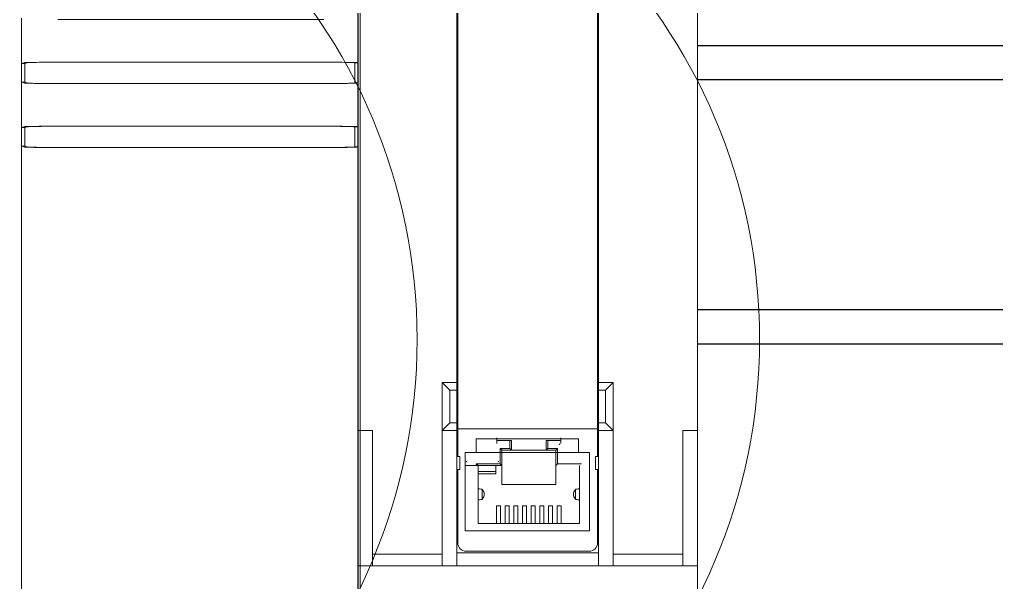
# Model space of a CAD drawing. Header units: millimetres. Extents: x -6000 to 26000, y -6000 to 26000.
# Drawn here: x 113.58 to 129.5, y -2330.1 to -2320.92 of the extents above; entities that cross this region are included whole.
import ezdxf

# ---------------------------------------------------------------- set-up
doc = ezdxf.new("R2010")
doc.units = ezdxf.units.MM
doc.header["$MEASUREMENT"] = 0
doc.layers.add('Чертеж и Рисунок_Ном._пера__21', color=7, linetype='Continuous', lineweight=30)
doc.layers.add('Чертеж и Рисунок_Ном._пера__7', color=7, linetype='Continuous', lineweight=15)

msp = doc.modelspace()

# ---------------------------------------------------------------- linework, layer by layer
at = {"layer": 'Чертеж и Рисунок_Ном._пера__21', "color": 7, "linetype": 'Continuous', "lineweight": 30}
for p, q in [((124.631, -2321.342), (153.812, -2321.342)), ((124.631, -2321.899), (153.812, -2321.899)), ((153.812, -2325.655), (124.631, -2325.655)), ((153.812, -2326.212), (124.631, -2326.212))]:
    msp.add_line(p, q, dxfattribs=at)
at = {"layer": 'Чертеж и Рисунок_Ном._пера__7', "color": 7, "linetype": 'Continuous', "lineweight": 15}
for p, q in [((119.132, -2318.069), (119.132, -2334.502)), ((119.102, -2318.41), (119.102, -2334.297)), ((120.722, -2319.506), (120.722, -2328.048)), ((123.003, -2328.048), (123.003, -2319.506)), ((119.094, -2319.93), (119.094, -2327.624)), ((124.631, -2327.624), (124.631, -2319.93)), ((120.708, -2320.716), (120.708, -2326.838)), ((123.017, -2323.309), (123.017, -2320.716)), ((113.609, -2320.899), (113.609, -2321.638)), ((118.538, -2320.921), (114.203, -2320.921)), ((119.094, -2321.626), (119.094, -2320.912)), ((113.609, -2321.638), (113.647, -2321.626)), ((113.609, -2321.638), (113.665, -2321.638)), ((113.609, -2321.942), (113.609, -2321.638)), ((113.703, -2321.626), (113.665, -2321.638)), ((113.665, -2321.638), (113.665, -2321.942)), ((114.203, -2321.616), (118.538, -2321.616)), ((118.538, -2321.617), (114.203, -2321.617)), ((119.044, -2321.628), (119.038, -2321.626)), ((119.044, -2321.953), (119.044, -2321.628)), ((113.609, -2321.942), (113.609, -2322.682)), ((113.609, -2321.942), (113.665, -2321.942)), ((113.647, -2321.955), (113.609, -2321.942)), ((113.703, -2321.955), (113.665, -2321.942)), ((118.538, -2321.963), (114.203, -2321.963)), ((118.538, -2321.964), (114.203, -2321.964)), ((119.044, -2321.953), (119.038, -2321.955)), ((119.094, -2322.669), (119.094, -2321.955)), ((113.609, -2322.682), (113.647, -2322.669)), ((113.609, -2322.682), (113.665, -2322.682)), ((113.609, -2322.986), (113.609, -2322.682)), ((113.703, -2322.669), (113.665, -2322.682)), ((113.665, -2322.682), (113.665, -2322.986)), ((114.203, -2322.66), (118.538, -2322.66)), ((118.538, -2322.661), (114.203, -2322.661)), ((119.044, -2322.671), (119.038, -2322.669)), ((119.044, -2322.996), (119.044, -2322.671)), ((113.609, -2322.986), (113.665, -2322.986)), ((113.609, -2322.986), (113.609, -2332.072)), ((113.647, -2322.998), (113.609, -2322.986)), ((113.703, -2322.998), (113.665, -2322.986)), ((118.538, -2323.007), (114.203, -2323.007)), ((118.538, -2323.008), (114.203, -2323.008)), ((119.044, -2322.996), (119.038, -2322.998)), ((119.094, -2334.339), (119.094, -2322.998)), ((123.003, -2323.309), (123.017, -2323.309)), ((123.017, -2326.401), (123.017, -2323.309)), ((123.017, -2326.401), (123.003, -2326.401)), ((123.017, -2326.838), (123.017, -2326.401)), ((120.471, -2326.838), (120.596, -2326.963)), ((120.471, -2326.838), (120.708, -2326.838)), ((120.471, -2327.624), (120.471, -2326.838)), ((120.596, -2326.963), (120.708, -2326.963)), ((120.596, -2326.963), (120.596, -2327.499)), ((120.708, -2326.963), (120.708, -2326.838)), ((120.708, -2326.963), (120.708, -2326.96)), ((120.722, -2326.96), (120.708, -2326.96)), ((120.708, -2327.499), (120.708, -2326.963)), ((123.017, -2326.96), (123.003, -2326.96)), ((123.017, -2326.838), (123.254, -2326.838)), ((123.017, -2326.838), (123.017, -2326.96)), ((123.017, -2327.499), (123.017, -2326.963)), ((123.017, -2326.963), (123.017, -2326.963)), ((123.017, -2326.963), (123.129, -2326.963)), ((123.254, -2326.838), (123.129, -2326.963)), ((123.129, -2327.499), (123.129, -2326.963)), ((123.254, -2326.838), (123.254, -2327.624)), ((119.094, -2327.624), (119.094, -2329.829)), ((119.331, -2327.624), (119.094, -2327.624)), ((119.331, -2329.636), (119.331, -2327.624)), ((120.596, -2327.499), (120.471, -2327.624)), ((120.471, -2327.624), (120.708, -2327.624)), ((120.471, -2329.636), (120.471, -2327.624)), ((120.708, -2327.499), (120.596, -2327.499)), ((120.708, -2327.624), (120.708, -2327.499)), ((120.708, -2328.048), (120.708, -2327.624)), ((123.003, -2327.595), (120.722, -2327.595)), ((123.017, -2327.499), (123.017, -2327.624)), ((123.017, -2327.499), (123.129, -2327.499)), ((123.017, -2327.624), (123.017, -2328.048)), ((123.017, -2327.624), (123.254, -2327.624)), ((123.254, -2327.624), (123.129, -2327.499)), ((123.254, -2329.636), (123.254, -2327.624)), ((124.394, -2329.636), (124.394, -2327.624)), ((124.631, -2327.624), (124.394, -2327.624)), ((124.631, -2327.624), (124.631, -2329.829)), ((121.855, -2327.759), (121.021, -2327.759)), ((121.021, -2327.759), (121.021, -2327.978)), ((121.36, -2327.741), (121.36, -2327.832)), ((121.36, -2327.783), (121.599, -2327.783)), ((121.571, -2327.783), (121.571, -2327.917)), ((121.599, -2327.783), (121.599, -2327.944)), ((121.855, -2327.759), (122.69, -2327.759)), ((122.164, -2327.783), (122.403, -2327.783)), ((122.164, -2327.944), (122.164, -2327.783)), ((122.192, -2327.917), (122.192, -2327.783)), ((122.403, -2327.741), (122.403, -2327.832)), ((122.69, -2327.759), (122.69, -2327.978)), ((121.571, -2327.917), (121.415, -2327.917)), ((121.415, -2327.917), (121.415, -2328.163)), ((121.443, -2327.944), (121.415, -2327.917)), ((121.443, -2327.944), (122.32, -2327.944)), ((121.443, -2327.944), (121.443, -2328.501)), ((121.599, -2327.944), (121.571, -2327.917)), ((122.164, -2327.944), (122.192, -2327.917)), ((122.347, -2327.917), (122.192, -2327.917)), ((122.32, -2327.944), (122.347, -2327.917)), ((122.32, -2327.944), (122.32, -2328.501)), ((122.347, -2328.163), (122.347, -2327.917)), ((120.708, -2328.048), (120.757, -2328.048)), ((120.708, -2328.257), (120.708, -2328.048)), ((120.757, -2328.048), (120.757, -2328.257)), ((122.968, -2328.048), (122.968, -2328.257)), ((122.968, -2328.048), (123.017, -2328.048)), ((123.017, -2328.048), (123.017, -2328.257)), ((120.757, -2328.257), (120.708, -2328.257)), ((120.708, -2329.342), (120.708, -2328.257)), ((120.722, -2328.257), (120.722, -2329.453)), ((121.443, -2328.191), (120.848, -2328.191)), ((121.025, -2328.163), (121.025, -2328.191)), ((121.415, -2328.163), (121.025, -2328.163)), ((121.053, -2328.191), (121.025, -2328.163)), ((121.053, -2328.191), (121.053, -2329.141)), ((121.341, -2328.191), (121.341, -2328.33)), ((121.443, -2328.191), (121.415, -2328.163)), ((122.32, -2328.191), (122.347, -2328.163)), ((122.738, -2328.163), (122.347, -2328.163)), ((122.71, -2328.191), (122.71, -2329.141)), ((123.017, -2328.257), (122.968, -2328.257)), ((123.003, -2329.453), (123.003, -2328.257)), ((123.017, -2328.257), (123.017, -2329.342)), ((121.341, -2328.288), (121.053, -2328.288)), ((121.341, -2328.33), (121.053, -2328.33)), ((121.122, -2328.743), (121.122, -2328.583)), ((121.122, -2328.583), (121.148, -2328.622)), ((122.32, -2328.501), (121.443, -2328.501)), ((122.64, -2328.583), (122.615, -2328.622)), ((122.64, -2328.743), (122.64, -2328.583)), ((121.122, -2328.743), (121.148, -2328.704)), ((121.151, -2328.68), (121.151, -2328.646)), ((122.612, -2328.68), (122.612, -2328.646)), ((122.64, -2328.743), (122.615, -2328.704)), ((121.353, -2328.849), (121.353, -2329.141)), ((121.417, -2328.849), (121.353, -2328.849)), ((121.417, -2328.849), (121.417, -2329.141)), ((121.495, -2328.849), (121.495, -2329.141)), ((121.559, -2328.849), (121.495, -2328.849)), ((121.559, -2328.849), (121.559, -2329.141)), ((121.636, -2328.849), (121.636, -2329.141)), ((121.7, -2328.849), (121.636, -2328.849)), ((121.7, -2328.849), (121.7, -2329.141)), ((121.778, -2328.849), (121.778, -2329.141)), ((121.842, -2328.849), (121.778, -2328.849)), ((121.842, -2328.849), (121.842, -2329.141)), ((121.92, -2328.849), (121.92, -2329.141)), ((121.984, -2328.849), (121.92, -2328.849)), ((121.984, -2328.849), (121.984, -2329.141)), ((122.062, -2328.849), (122.062, -2329.141)), ((122.126, -2328.849), (122.062, -2328.849)), ((122.126, -2328.849), (122.126, -2329.141)), ((122.204, -2328.849), (122.204, -2329.141)), ((122.268, -2328.849), (122.204, -2328.849)), ((122.268, -2328.849), (122.268, -2329.141)), ((122.41, -2328.849), (122.346, -2328.849)), ((122.346, -2328.849), (122.346, -2329.141)), ((122.41, -2328.849), (122.41, -2329.141)), ((122.71, -2329.141), (121.053, -2329.141)), ((120.708, -2329.617), (120.708, -2329.342)), ((120.722, -2329.342), (120.708, -2329.342)), ((123.017, -2329.342), (123.003, -2329.342)), ((123.017, -2329.342), (123.017, -2329.617)), ((119.331, -2329.829), (119.331, -2329.636)), ((120.471, -2329.636), (119.331, -2329.636)), ((120.471, -2329.829), (120.471, -2329.636)), ((120.708, -2329.829), (120.708, -2329.617)), ((120.708, -2329.617), (123.017, -2329.617)), ((122.864, -2329.592), (120.861, -2329.592)), ((123.017, -2329.617), (123.017, -2329.829)), ((124.394, -2329.636), (123.254, -2329.636)), ((123.254, -2329.829), (123.254, -2329.636)), ((124.394, -2329.829), (124.394, -2329.636)), ((119.094, -2329.829), (119.094, -2331.018)), ((119.094, -2329.829), (119.331, -2329.829)), ((119.331, -2329.829), (120.471, -2329.829)), ((120.471, -2329.829), (120.708, -2329.829)), ((120.708, -2329.829), (123.017, -2329.829)), ((123.017, -2329.829), (123.254, -2329.829)), ((123.254, -2329.829), (124.394, -2329.829)), ((124.394, -2329.829), (124.631, -2329.829)), ((124.631, -2331.018), (124.631, -2329.829))]:
    msp.add_line(p, q, dxfattribs=at)
msp.add_lwpolyline([(122.87, -2327.978), (122.87, -2329.257), (120.841, -2329.257), (120.841, -2327.978)], close=True, dxfattribs=at)
at = {"layer": 'Чертеж и Рисунок_Ном._пера__7', "color": 7, "linetype": 'Continuous', "lineweight": 15, "flags": 128}
for points in [[(122.64, -2328.583), (122.65, -2328.579), (122.66, -2328.577), (122.673, -2328.576), (122.684, -2328.575), (122.697, -2328.575), (122.71, -2328.575)], [(122.64, -2328.743), (122.65, -2328.747), (122.66, -2328.749), (122.673, -2328.75), (122.684, -2328.751), (122.697, -2328.751), (122.71, -2328.751)]]:
    msp.add_lwpolyline(points, dxfattribs=at)
at = {"layer": 'Чертеж и Рисунок_Ном._пера__7', "color": 7, "linetype": 'Continuous', "lineweight": 15}
for centre in [(110.788, -2326.138), (116.371, -2326.138)]:
    msp.add_circle(centre, 9.272, dxfattribs=at)
for centre, radius, start, end in [((122.389, -2327.853), 0.0139, 90, 180), ((120.876, -2328.121), 0.0139, 180, 270), ((121.374, -2328.121), 0.0139, 270, 0), ((120.861, -2329.453), 0.139, 180, 270), ((122.864, -2329.453), 0.139, 270, 0)]:
    msp.add_arc(centre, radius, start, end, dxfattribs=at)
for centre, major_axis, ratio, start_param, end_param in [((114.203, -2321.626), (0.556, 0), 0.017455, 1.570796, 3.089233), ((114.203, -2321.626), (-0.501, 0), 0.017455, 4.712389, 6.230825), ((118.538, -2321.626), (-0.556, 0), 0.017455, 3.191371, 4.712389), ((118.538, -2321.626), (-0.501, 0), 0.017455, 3.193953, 4.712389), ((118.617, -2321.623), (-0.501, 0), 0.017455, 2.591009, 2.830789), ((114.203, -2321.955), (0.556, 0), 0.017455, 3.193953, 4.712389), ((114.203, -2321.955), (-0.501, 0), 0.017455, 0.05236, 1.570796), ((118.538, -2321.955), (-0.556, 0), 0.017455, 1.570796, 3.091814), ((118.538, -2321.955), (-0.501, 0), 0.017455, 1.570796, 3.089233), ((118.617, -2321.958), (-0.501, 0), 0.017455, 3.452397, 3.692176), ((114.203, -2322.67), (0.556, 0), 0.017455, 1.570796, 3.089233), ((114.203, -2322.67), (-0.501, 0), 0.017455, 4.712389, 6.230825), ((118.538, -2322.67), (-0.556, 0), 0.017455, 3.191371, 4.712389), ((118.538, -2322.67), (-0.501, 0), 0.017455, 3.193953, 4.712389), ((118.617, -2322.666), (-0.501, 0), 0.017455, 2.591009, 2.830789), ((114.203, -2322.998), (0.556, 0), 0.017455, 3.193953, 4.712389), ((114.203, -2322.998), (-0.501, 0), 0.017455, 0.05236, 1.570796), ((118.538, -2322.998), (0.556, 0), 0.017455, 4.712389, 6.233406), ((118.538, -2322.998), (-0.501, 0), 0.017455, 1.570796, 3.089233), ((118.617, -2323.001), (-0.501, 0), 0.017455, 3.452397, 3.692176), ((121.053, -2328.584), (0.0696, 0), 0.130504, 0.087266, 1.570796), ((121.053, -2328.742), (0.0696, 0), 0.130504, 4.712389, 6.195919), ((121.148, -2328.663), (0, -0.0417), 0.087489, 1.991396, 3.011822), ((121.148, -2328.663), (0, -0.0417), 0.087489, 0.129771, 1.150197), ((122.615, -2328.663), (0, -0.0417), 0.087489, 3.271363, 4.291789), ((122.615, -2328.663), (0, -0.0417), 0.087489, 5.132989, 6.153415)]:
    msp.add_ellipse(centre, major_axis=major_axis, ratio=ratio, start_param=start_param, end_param=end_param, dxfattribs=at)

doc.saveas('drawing.dxf')
